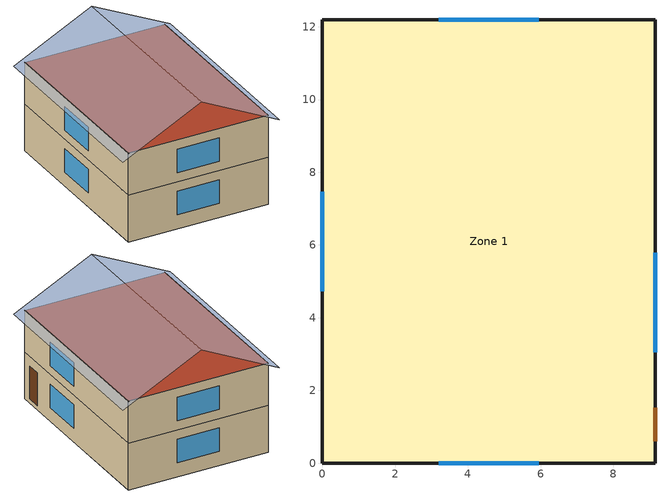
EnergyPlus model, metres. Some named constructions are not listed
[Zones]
Zone 1
 floor foundation (Ext_Floor1): 0,12.19 9.14,12.19 9.14,0 0,0 z-0.3
 floor adiabatic (Int_Floor1): 0,12.19 9.14,12.19 9.14,0 0,0 z2.74
 wall outside (Ext_Wall1): 9.14,0 9.14,12.19 0,12.19 0,0 9.14,0 z-0.3:2.74; 9.14,12.19 0,12.19 0,0 9.14,0 9.14,12.19 z2.74:5.49
 window (Ext_Window1): 9.14,3.05 9.14,5.79 / 5.94,12.19 3.2,12.19 / 0,7.47 0,4.72 / 3.2,0 5.94,0 z0.61:2.13; 9.14,3.05 9.14,5.79 / 5.94,12.19 3.2,12.19 / 0,7.47 0,4.72 / 3.2,0 5.94,0 z3.35:4.88
 door (Ext_Door1): 9.14,0.61 9.14,1.52 z0:2.13
 roof outside (Ext_Roof1): 0,0 9.14,0 9.14,12.19 0,12.19 z5.49
shading: 4.57,-0.3,7.77 9.69,-0.3,5.21 9.69,12.5,5.21 4.57,12.5,7.77; 4.57,12.5,7.77 -0.55,12.5,5.21 -0.55,-0.3,5.21 4.57,-0.3,7.77
[SizingPeriod:DesignDay] Day of Month=21; DryBulb Temperature Range Modifier Type=DefaultMultipliers; Humidity Condition Type=Wetbulb; Barometric Pressure=99110; Rain Indicator=No; Snow Indicator=No; Daylight Saving Time Indicator=No
Name | Month | Day Type | Maximum DryBulb Temperature | Daily DryBulb Temperature Range | Wetbulb or DewPoint at Maximum DryBulb | Wind Speed | Wind Direction | Solar Model Indicator | Sky Clearness | ASHRAE Clear Sky Optical Depth for Beam Irradiance taub | ASHRAE Clear Sky Optical Depth for Diffuse Irradiance taud
Chicago Midway Ap Ann Htg 99.6% Condns DB | 1 | WinterDesignDay | -18.7 | 0 | -18.7 | 5.3 | 300 | ASHRAEClearSky | 0
Chicago Midway Ap Ann Htg 99% Condns DB | 1 | WinterDesignDay | -15.4 | 0 | -15.4 | 5.3 | 300 | ASHRAEClearSky | 0
Chicago Midway Ap Ann Clg .4% Condns DB=>MWB | 7 | SummerDesignDay | 33.4 | 8.8 | 23.8 | 5.6 | 220 | ASHRAETau |  | 0.457 | 2.043
Chicago Midway Ap Ann Clg 1% Condns DB=>MWB | 7 | SummerDesignDay | 32 | 8.8 | 23 | 5.6 | 220 | ASHRAETau |  | 0.457 | 2.043
[Zone]
Zone 1: Multiplier=1; Volume=482.066; Floor Area=204.387; Part of Total Floor Area=Yes
